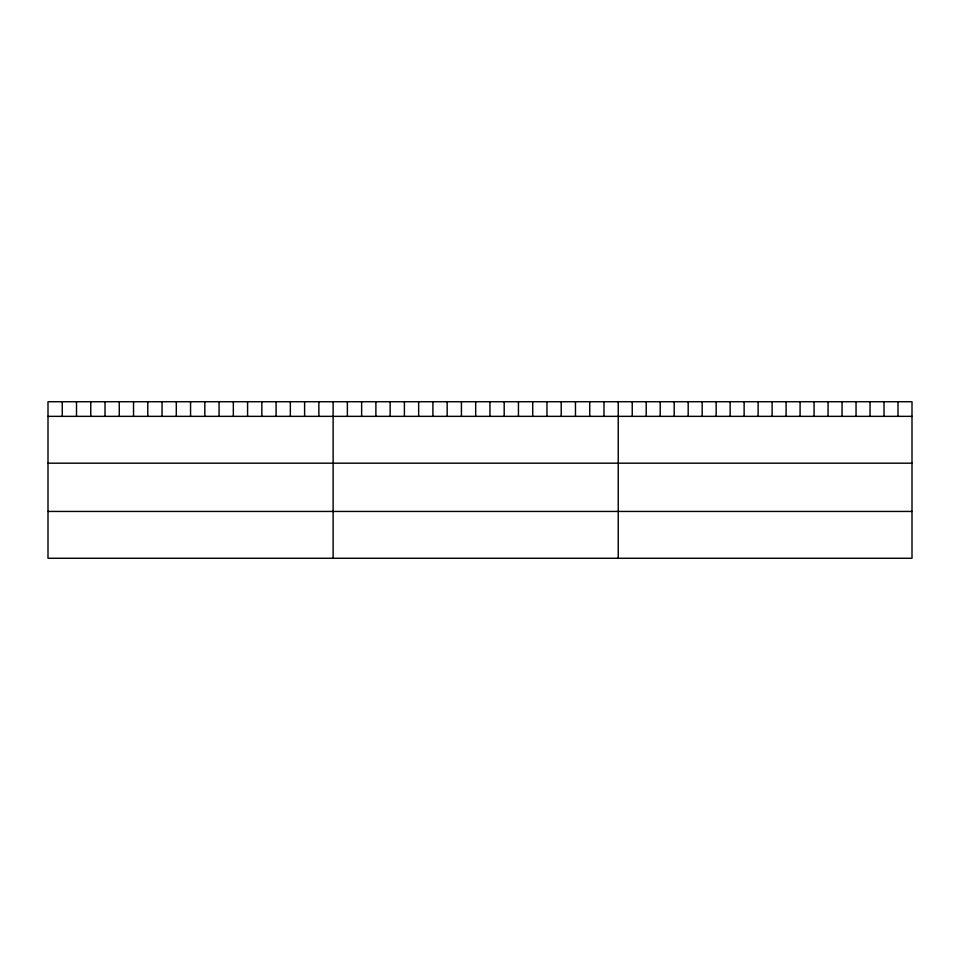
<?xml version="1.0" encoding="UTF-8"?>
<svg xmlns="http://www.w3.org/2000/svg" width="960" height="960" viewBox="0 0 960 960"><rect width="100%" height="100%" fill="white"/><g stroke="black" fill="none" stroke-linecap="round" stroke-linejoin="round"><path stroke-width="1.44" d="M912 416.352L912 558.276L48 558.276L48 401.724L912 401.724L912 416.352L48 416.352M48 463.188L912 463.188M48 511.44L912 511.44M898.008 401.724L898.008 416.352M884.028 401.724L884.028 416.352M870.036 401.724L870.036 416.352M856.044 401.724L856.044 416.352M842.052 401.724L842.052 416.352M828.072 401.724L828.072 416.352M814.08 401.724L814.08 416.352M800.088 401.724L800.088 416.352M786.108 401.724L786.108 416.352M772.116 401.724L772.116 416.352M758.124 401.724L758.124 416.352M744.132 401.724L744.132 416.352M730.152 401.724L730.152 416.352M716.16 401.724L716.16 416.352M702.168 401.724L702.168 416.352M688.188 401.724L688.188 416.352M674.196 401.724L674.196 416.352M660.204 401.724L660.204 416.352M646.212 401.724L646.212 416.352M632.232 401.724L632.232 416.352M618.24 401.724L618.24 558.276M603.984 401.724L603.984 416.352M589.728 401.724L589.728 416.352M575.472 401.724L575.472 416.352M561.216 401.724L561.216 416.352M546.96 401.724L546.96 416.352M532.704 401.724L532.704 416.352M518.448 401.724L518.448 416.352M504.192 401.724L504.192 416.352M489.936 401.724L489.936 416.352M475.68 401.724L475.68 416.352M461.424 401.724L461.424 416.352M447.168 401.724L447.168 416.352M432.912 401.724L432.912 416.352M418.656 401.724L418.656 416.352M404.4 401.724L404.4 416.352M390.144 401.724L390.144 416.352M375.888 401.724L375.888 416.352M361.632 401.724L361.632 416.352M347.376 401.724L347.376 416.352M333.12 401.724L333.12 558.276M318.864 401.724L318.864 416.352M304.608 401.724L304.608 416.352M290.352 401.724L290.352 416.352M276.096 401.724L276.096 416.352M261.84 401.724L261.84 416.352M247.584 401.724L247.584 416.352M233.328 401.724L233.328 416.352M219.072 401.724L219.072 416.352M204.816 401.724L204.816 416.352M190.56 401.724L190.56 416.352M176.304 401.724L176.304 416.352M162.048 401.724L162.048 416.352M147.792 401.724L147.792 416.352M133.536 401.724L133.536 416.352M119.28 401.724L119.28 416.352M105.024 401.724L105.024 416.352M90.768 401.724L90.768 416.352M76.512 401.724L76.512 416.352M62.256 401.724L62.256 416.352"/></g></svg>
